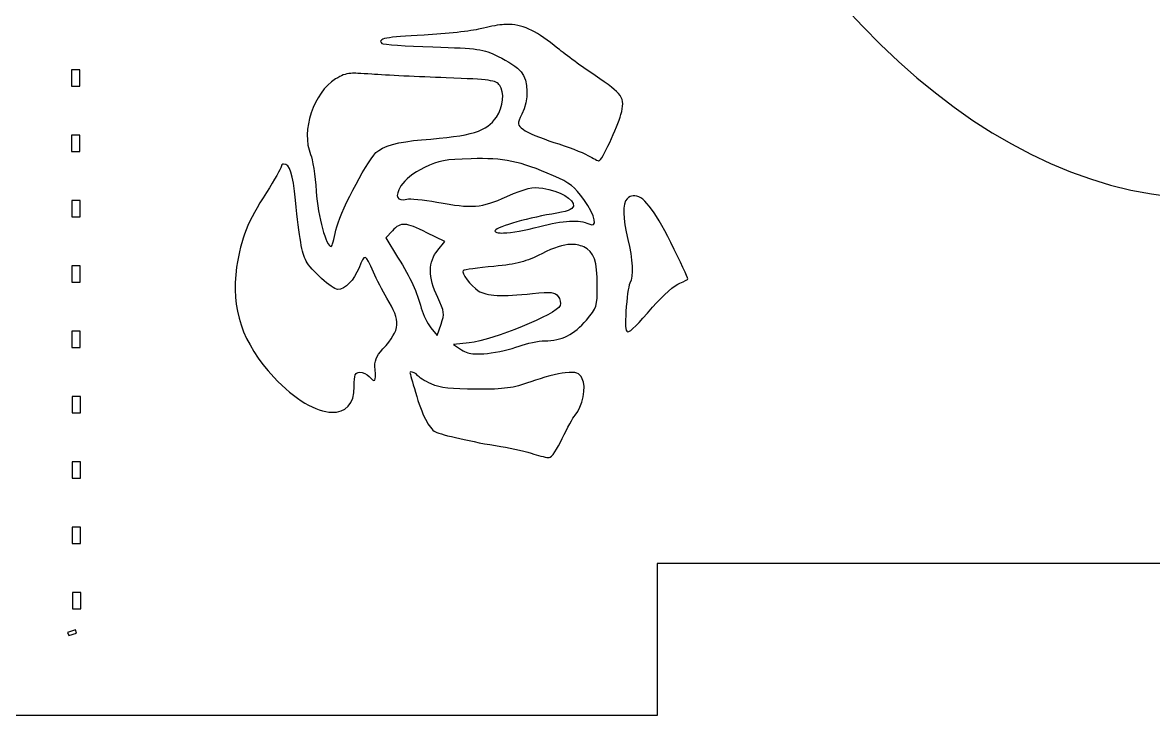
# Model space of a CAD drawing. Header units: centimetres. Extents: x -13.8 to 13.6, y -7 to 7.1.
# Drawn here: x -6.961 to -3.599, y -7.008 to -4.948 of the extents above; entities that cross this region are included whole.
import ezdxf

# ---------------------------------------------------------------- set-up
doc = ezdxf.new("R2010")
doc.units = ezdxf.units.CM
doc.header["$MEASUREMENT"] = 0
doc.layers.add('Layer 1', color=7, linetype='Continuous')

msp = doc.modelspace()

# ---------------------------------------------------------------- linework, layer by layer
at = {"layer": 'Layer 1', "lineweight": 25}
for points, knots in [([(-10.20109, 7.00752), (-10.57569, 7.00752), (-10.90926, 6.68442), (-11.123, 6.18318), (-11.123, 6.18318), (-11.36048, 5.99636), (-11.55765, 5.74036), (-11.69516, 5.43739), (-11.69516, 5.43739), (-11.89723, 5.72637), (-12.15137, 5.89958), (-12.42855, 5.89958), (-12.42855, 5.89958), (-12.96993, 5.89958), (-13.42716, 5.24048), (-13.56957, 4.34185), (-13.56957, 4.34185), (-13.56957, 4.34185), (-13.61587, 4.34185), (-13.61587, 4.34185), (-13.61587, 4.34185), (-13.61587, 4.34185), (-13.61587, 3.74819), (-13.61587, 3.74819), (-13.61587, 3.74819), (-13.61587, 3.74819), (-13.61587, -4.83589), (-13.61587, -4.83589), (-13.61587, -4.83589), (-13.61587, -4.83589), (-13.61587, -6.55651), (-13.61587, -6.55651), (-13.61587, -6.55651), (-13.61587, -6.55651), (-13.61587, -7.00796), (-13.61587, -7.00796), (-13.61587, -7.00796), (-13.61587, -7.00796), (-11.86714, -7.00796), (-11.86714, -7.00796), (-11.86714, -7.00796), (-11.86714, -7.00796), (-11.86714, -6.55651), (-11.86714, -6.55651), (-11.86714, -6.55651), (-11.86714, -6.55651), (-8.53504, -6.55651), (-8.53504, -6.55651), (-8.53504, -6.55651), (-8.53504, -6.55651), (-8.53504, -7.00796), (-8.53504, -7.00796), (-8.53504, -7.00796), (-8.53504, -7.00796), (-6.82352, -7.00796), (-6.82352, -7.00796), (-6.82352, -7.00796), (-6.82352, -7.00796), (-6.78631, -7.00796), (-6.78631, -7.00796), (-6.78631, -7.00796), (-6.78631, -7.00796), (-5.07479, -7.00796), (-5.07479, -7.00796), (-5.07479, -7.00796), (-5.07479, -7.00796), (-5.07479, -6.55651), (-5.07479, -6.55651), (-5.07479, -6.55651), (-5.07479, -6.55651), (-1.74269, -6.55651), (-1.74269, -6.55651), (-1.74269, -6.55651), (-1.74269, -6.55651), (-1.74269, -7.00796), (-1.74269, -7.00796), (-1.74269, -7.00796), (-1.74269, -7.00796), (0.00604, -7.00796), (0.00604, -7.00796), (0.00604, -7.00796), (0.00604, -7.00796), (1.70681, -7.00796), (1.70681, -7.00796), (1.70681, -7.00796), (1.70681, -7.00796), (1.70681, -6.55651), (1.70681, -6.55651), (1.70681, -6.55651), (1.70681, -6.55651), (5.03891, -6.55651), (5.03891, -6.55651), (5.03891, -6.55651), (5.03891, -6.55651), (5.03891, -7.00796), (5.03891, -7.00796), (5.03891, -7.00796), (5.03891, -7.00796), (6.78764, -7.00796), (6.78764, -7.00796), (6.78764, -7.00796), (6.78764, -7.00796), (8.49834, -7.00796), (8.49834, -7.00796), (8.49834, -7.00796), (8.49834, -7.00796), (8.49834, -6.55651), (8.49834, -6.55651), (8.49834, -6.55651), (8.49834, -6.55651), (11.83044, -6.55651), (11.83044, -6.55651), (11.83044, -6.55651), (11.83044, -6.55651), (11.83044, -7.00796), (11.83044, -7.00796), (11.83044, -7.00796), (11.83044, -7.00796), (13.57917, -7.00796), (13.57917, -7.00796), (13.57917, -7.00796), (13.57917, -7.00796), (13.57917, -6.55651), (13.57917, -6.55651), (13.57917, -6.55651), (13.57917, -6.55651), (13.57917, -4.83589), (13.57917, -4.83589), (13.57917, -4.83589), (13.57917, -4.83589), (13.57917, 3.21654), (13.57917, 3.21654), (13.57917, 3.21654), (13.60302, 3.38651), (13.61555, 3.56482), (13.61555, 3.74819), (13.61555, 3.74819), (13.61556, 3.93156), (13.60303, 4.10904), (13.57917, 4.27901), (13.57917, 4.27901), (13.57917, 4.27901), (13.57917, 4.34185), (13.57917, 4.34185), (13.57917, 4.34185), (13.57917, 4.34185), (13.56925, 4.34185), (13.56925, 4.34185), (13.56925, 4.34185), (13.42685, 5.24048), (12.97044, 5.89958), (12.42906, 5.89958), (12.42906, 5.89958), (12.14171, 5.89958), (11.87792, 5.71345), (11.67252, 5.40514), (11.67252, 5.40514), (11.53455, 5.72194), (11.33203, 5.98987), (11.0863, 6.18318), (11.0863, 6.18318), (10.87255, 6.68442), (10.53899, 7.00752), (10.16439, 7.00752), (10.16439, 7.00752), (9.7898, 7.00752), (9.45705, 6.68442), (9.24331, 6.18318), (9.24331, 6.18318), (9.00583, 5.99636), (8.80783, 5.74036), (8.67032, 5.43739), (8.67032, 5.43739), (8.46825, 5.72637), (8.21411, 5.89958), (7.93693, 5.89958), (7.93693, 5.89958), (7.39555, 5.89958), (6.93914, 5.24048), (6.79674, 4.34185), (6.79674, 4.34185), (6.79674, 4.34185), (6.77772, 4.34185), (6.77772, 4.34185), (6.77772, 4.34185), (6.63532, 5.24048), (6.17892, 5.89958), (5.63753, 5.89958), (5.63753, 5.89958), (5.35021, 5.89958), (5.08639, 5.71345), (4.88099, 5.40514), (4.88099, 5.40514), (4.74303, 5.72194), (4.54051, 5.98987), (4.29477, 6.18318), (4.29477, 6.18318), (4.08103, 6.68442), (3.74746, 7.00752), (3.37286, 7.00752), (3.37286, 7.00752), (2.99827, 7.00752), (2.66552, 6.68442), (2.45178, 6.18318), (2.45178, 6.18318), (2.2143, 5.99636), (2.0163, 5.74036), (1.87879, 5.43739), (1.87879, 5.43739), (1.67672, 5.72637), (1.42258, 5.89958), (1.1454, 5.89958), (1.1454, 5.89958), (0.60401, 5.89958), (0.14761, 5.24048), (0.00521, 4.34185), (0.00521, 4.34185), (0.00521, 4.34185), (-0.00471, 4.34185), (-0.00471, 4.34185), (-0.00471, 4.34185), (-0.14711, 5.24048), (-0.60268, 5.89958), (-1.14407, 5.89958), (-1.14407, 5.89958), (-1.43139, 5.89958), (-1.69604, 5.71345), (-1.90144, 5.40514), (-1.90144, 5.40514), (-2.0394, 5.72194), (-2.2411, 5.98987), (-2.48683, 6.18318), (-2.48683, 6.18318), (-2.70058, 6.68442), (-3.03414, 7.00752), (-3.40874, 7.00752), (-3.40874, 7.00752), (-3.78333, 7.00752), (-4.1169, 6.68442), (-4.33065, 6.18318), (-4.33065, 6.18318), (-4.56812, 5.99636), (-4.7653, 5.74036), (-4.90281, 5.43739), (-4.90281, 5.43739), (-5.10488, 5.72637), (-5.35902, 5.89958), (-5.6362, 5.89958), (-5.6362, 5.89958), (-6.17759, 5.89958), (-6.63481, 5.24048), (-6.77722, 4.34185), (-6.77722, 4.34185), (-6.77722, 4.34185), (-6.78632, 4.34185), (-6.78632, 4.34185), (-6.78632, 4.34185), (-6.78632, 4.34185), (-6.79624, 4.34185), (-6.79624, 4.34185), (-6.79624, 4.34185), (-6.93864, 5.24048), (-7.39505, 5.89958), (-7.93643, 5.89958), (-7.93643, 5.89958), (-8.22375, 5.89958), (-8.48757, 5.71345), (-8.69297, 5.40514), (-8.69297, 5.40514), (-8.83093, 5.72194), (-9.03346, 5.98987), (-9.27919, 6.18318), (-9.27919, 6.18318), (-9.49294, 6.68442), (-9.8265, 7.00752), (-10.2011, 7.00752), (-10.2011, 7.00752), (-10.2011, 7.00752), (-10.20109, 7.00752), (-10.20109, 7.00752)], [0, 0, 0, 0, 0.0140845, 0.0140845, 0.0140845, 0.0140845, 0.028169, 0.028169, 0.028169, 0.028169, 0.0422535, 0.0422535, 0.0422535, 0.0422535, 0.056338, 0.056338, 0.056338, 0.056338, 0.0704225, 0.0704225, 0.0704225, 0.0704225, 0.084507, 0.084507, 0.084507, 0.084507, 0.0985915, 0.0985915, 0.0985915, 0.0985915, 0.1126761, 0.1126761, 0.1126761, 0.1126761, 0.1267606, 0.1267606, 0.1267606, 0.1267606, 0.1408451, 0.1408451, 0.1408451, 0.1408451, 0.1549296, 0.1549296, 0.1549296, 0.1549296, 0.1690141, 0.1690141, 0.1690141, 0.1690141, 0.1830986, 0.1830986, 0.1830986, 0.1830986, 0.1971831, 0.1971831, 0.1971831, 0.1971831, 0.2112676, 0.2112676, 0.2112676, 0.2112676, 0.2253521, 0.2253521, 0.2253521, 0.2253521, 0.2394366, 0.2394366, 0.2394366, 0.2394366, 0.2535211, 0.2535211, 0.2535211, 0.2535211, 0.2676056, 0.2676056, 0.2676056, 0.2676056, 0.2816901, 0.2816901, 0.2816901, 0.2816901, 0.2957746, 0.2957746, 0.2957746, 0.2957746, 0.3098592, 0.3098592, 0.3098592, 0.3098592, 0.3239437, 0.3239437, 0.3239437, 0.3239437, 0.3380282, 0.3380282, 0.3380282, 0.3380282, 0.3521127, 0.3521127, 0.3521127, 0.3521127, 0.3661972, 0.3661972, 0.3661972, 0.3661972, 0.3802817, 0.3802817, 0.3802817, 0.3802817, 0.3943662, 0.3943662, 0.3943662, 0.3943662, 0.4084507, 0.4084507, 0.4084507, 0.4084507, 0.4225352, 0.4225352, 0.4225352, 0.4225352, 0.4366197, 0.4366197, 0.4366197, 0.4366197, 0.4507042, 0.4507042, 0.4507042, 0.4507042, 0.4647887, 0.4647887, 0.4647887, 0.4647887, 0.4788732, 0.4788732, 0.4788732, 0.4788732, 0.4929577, 0.4929577, 0.4929577, 0.4929577, 0.5070423, 0.5070423, 0.5070423, 0.5070423, 0.5211268, 0.5211268, 0.5211268, 0.5211268, 0.5352113, 0.5352113, 0.5352113, 0.5352113, 0.5492958, 0.5492958, 0.5492958, 0.5492958, 0.5633803, 0.5633803, 0.5633803, 0.5633803, 0.5774648, 0.5774648, 0.5774648, 0.5774648, 0.5915493, 0.5915493, 0.5915493, 0.5915493, 0.6056338, 0.6056338, 0.6056338, 0.6056338, 0.6197183, 0.6197183, 0.6197183, 0.6197183, 0.6338028, 0.6338028, 0.6338028, 0.6338028, 0.6478873, 0.6478873, 0.6478873, 0.6478873, 0.6619718, 0.6619718, 0.6619718, 0.6619718, 0.6760563, 0.6760563, 0.6760563, 0.6760563, 0.6901408, 0.6901408, 0.6901408, 0.6901408, 0.7042254, 0.7042254, 0.7042254, 0.7042254, 0.7183099, 0.7183099, 0.7183099, 0.7183099, 0.7323944, 0.7323944, 0.7323944, 0.7323944, 0.7464789, 0.7464789, 0.7464789, 0.7464789, 0.7605634, 0.7605634, 0.7605634, 0.7605634, 0.7746479, 0.7746479, 0.7746479, 0.7746479, 0.7887324, 0.7887324, 0.7887324, 0.7887324, 0.8028169, 0.8028169, 0.8028169, 0.8028169, 0.8169014, 0.8169014, 0.8169014, 0.8169014, 0.8309859, 0.8309859, 0.8309859, 0.8309859, 0.8450704, 0.8450704, 0.8450704, 0.8450704, 0.8591549, 0.8591549, 0.8591549, 0.8591549, 0.8732394, 0.8732394, 0.8732394, 0.8732394, 0.8873239, 0.8873239, 0.8873239, 0.8873239, 0.9014085, 0.9014085, 0.9014085, 0.9014085, 0.915493, 0.915493, 0.915493, 0.915493, 0.9295775, 0.9295775, 0.9295775, 0.9295775, 0.943662, 0.943662, 0.943662, 0.943662, 0.9577465, 0.9577465, 0.9577465, 0.9577465, 0.971831, 0.971831, 0.971831, 0.971831, 1, 1, 1, 1]), ([(-10.20109, 7.00752), (-10.57569, 7.00752), (-10.90926, 6.68442), (-11.123, 6.18318), (-11.123, 6.18318), (-11.36048, 5.99636), (-11.55765, 5.74036), (-11.69516, 5.43739), (-11.69516, 5.43739), (-11.89723, 5.72637), (-12.15137, 5.89958), (-12.42855, 5.89958), (-12.42855, 5.89958), (-12.96993, 5.89958), (-13.42716, 5.24048), (-13.56957, 4.34185), (-13.56957, 4.34185), (-13.56957, 4.34185), (-13.61587, 4.34185), (-13.61587, 4.34185), (-13.61587, 4.34185), (-13.61587, 4.34185), (-13.61587, 3.74819), (-13.61587, 3.74819), (-13.61587, 3.74819), (-13.61587, 3.74819), (-13.61587, -4.83589), (-13.61587, -4.83589), (-13.61587, -4.83589), (-13.61587, -4.83589), (-13.61587, -6.55651), (-13.61587, -6.55651), (-13.61587, -6.55651), (-13.61587, -6.55651), (-13.61587, -7.00796), (-13.61587, -7.00796), (-13.61587, -7.00796), (-13.61587, -7.00796), (-11.86714, -7.00796), (-11.86714, -7.00796), (-11.86714, -7.00796), (-11.86714, -7.00796), (-11.86714, -6.55651), (-11.86714, -6.55651), (-11.86714, -6.55651), (-11.86714, -6.55651), (-8.53504, -6.55651), (-8.53504, -6.55651), (-8.53504, -6.55651), (-8.53504, -6.55651), (-8.53504, -7.00796), (-8.53504, -7.00796), (-8.53504, -7.00796), (-8.53504, -7.00796), (-6.82352, -7.00796), (-6.82352, -7.00796), (-6.82352, -7.00796), (-6.82352, -7.00796), (-6.78631, -7.00796), (-6.78631, -7.00796), (-6.78631, -7.00796), (-6.78631, -7.00796), (-5.07479, -7.00796), (-5.07479, -7.00796), (-5.07479, -7.00796), (-5.07479, -7.00796), (-5.07479, -6.55651), (-5.07479, -6.55651), (-5.07479, -6.55651), (-5.07479, -6.55651), (-1.74269, -6.55651), (-1.74269, -6.55651), (-1.74269, -6.55651), (-1.74269, -6.55651), (-1.74269, -7.00796), (-1.74269, -7.00796), (-1.74269, -7.00796), (-1.74269, -7.00796), (0.00604, -7.00796), (0.00604, -7.00796), (0.00604, -7.00796), (0.00604, -7.00796), (1.70681, -7.00796), (1.70681, -7.00796), (1.70681, -7.00796), (1.70681, -7.00796), (1.70681, -6.55651), (1.70681, -6.55651), (1.70681, -6.55651), (1.70681, -6.55651), (5.03891, -6.55651), (5.03891, -6.55651), (5.03891, -6.55651), (5.03891, -6.55651), (5.03891, -7.00796), (5.03891, -7.00796), (5.03891, -7.00796), (5.03891, -7.00796), (6.78764, -7.00796), (6.78764, -7.00796), (6.78764, -7.00796), (6.78764, -7.00796), (8.49834, -7.00796), (8.49834, -7.00796), (8.49834, -7.00796), (8.49834, -7.00796), (8.49834, -6.55651), (8.49834, -6.55651), (8.49834, -6.55651), (8.49834, -6.55651), (11.83044, -6.55651), (11.83044, -6.55651), (11.83044, -6.55651), (11.83044, -6.55651), (11.83044, -7.00796), (11.83044, -7.00796), (11.83044, -7.00796), (11.83044, -7.00796), (13.57917, -7.00796), (13.57917, -7.00796), (13.57917, -7.00796), (13.57917, -7.00796), (13.57917, -6.55651), (13.57917, -6.55651), (13.57917, -6.55651), (13.57917, -6.55651), (13.57917, -4.83589), (13.57917, -4.83589), (13.57917, -4.83589), (13.57917, -4.83589), (13.57917, 3.21654), (13.57917, 3.21654), (13.57917, 3.21654), (13.60302, 3.38651), (13.61555, 3.56482), (13.61555, 3.74819), (13.61555, 3.74819), (13.61556, 3.93156), (13.60303, 4.10904), (13.57917, 4.27901), (13.57917, 4.27901), (13.57917, 4.27901), (13.57917, 4.34185), (13.57917, 4.34185), (13.57917, 4.34185), (13.57917, 4.34185), (13.56925, 4.34185), (13.56925, 4.34185), (13.56925, 4.34185), (13.42685, 5.24048), (12.97044, 5.89958), (12.42906, 5.89958), (12.42906, 5.89958), (12.14171, 5.89958), (11.87791, 5.71345), (11.67251, 5.40514), (11.67251, 5.40514), (11.53454, 5.72194), (11.33202, 5.98987), (11.08629, 6.18318), (11.08629, 6.18318), (10.87254, 6.68442), (10.53898, 7.00752), (10.16438, 7.00752), (10.16438, 7.00752), (9.78979, 7.00752), (9.45704, 6.68442), (9.2433, 6.18318), (9.2433, 6.18318), (9.00582, 5.99636), (8.80782, 5.74036), (8.67031, 5.43739), (8.67031, 5.43739), (8.46824, 5.72637), (8.2141, 5.89958), (7.93692, 5.89958), (7.93692, 5.89958), (7.39554, 5.89958), (6.93913, 5.24048), (6.79673, 4.34185), (6.79673, 4.34185), (6.79673, 4.34185), (6.77771, 4.34185), (6.77771, 4.34185), (6.77771, 4.34185), (6.63531, 5.24048), (6.17891, 5.89958), (5.63752, 5.89958), (5.63752, 5.89958), (5.3502, 5.89958), (5.08638, 5.71345), (4.88098, 5.40514), (4.88098, 5.40514), (4.74302, 5.72194), (4.5405, 5.98987), (4.29476, 6.18318), (4.29476, 6.18318), (4.08102, 6.68442), (3.74745, 7.00752), (3.37285, 7.00752), (3.37285, 7.00752), (2.99826, 7.00752), (2.66551, 6.68442), (2.45177, 6.18318), (2.45177, 6.18318), (2.21429, 5.99636), (2.01629, 5.74036), (1.87878, 5.43739), (1.87878, 5.43739), (1.67671, 5.72637), (1.42257, 5.89958), (1.14539, 5.89958), (1.14539, 5.89958), (0.604, 5.89958), (0.1476, 5.24048), (0.0052, 4.34185), (0.0052, 4.34185), (0.0052, 4.34185), (-0.00472, 4.34185), (-0.00472, 4.34185), (-0.00472, 4.34185), (-0.14712, 5.24048), (-0.60269, 5.89958), (-1.14408, 5.89958), (-1.14408, 5.89958), (-1.4314, 5.89958), (-1.69605, 5.71345), (-1.90145, 5.40514), (-1.90145, 5.40514), (-2.03941, 5.72194), (-2.24111, 5.98987), (-2.48684, 6.18318), (-2.48684, 6.18318), (-2.70059, 6.68442), (-3.03415, 7.00752), (-3.40875, 7.00752), (-3.40875, 7.00752), (-3.78334, 7.00752), (-4.11691, 6.68442), (-4.33066, 6.18318), (-4.33066, 6.18318), (-4.56813, 5.99636), (-4.76531, 5.74036), (-4.90282, 5.43739), (-4.90282, 5.43739), (-5.10489, 5.72637), (-5.35903, 5.89958), (-5.63621, 5.89958), (-5.63621, 5.89958), (-6.1776, 5.89958), (-6.63482, 5.24048), (-6.77723, 4.34185), (-6.77723, 4.34185), (-6.77723, 4.34185), (-6.78633, 4.34185), (-6.78633, 4.34185), (-6.78633, 4.34185), (-6.78633, 4.34185), (-6.79625, 4.34185), (-6.79625, 4.34185), (-6.79625, 4.34185), (-6.93865, 5.24048), (-7.39506, 5.89958), (-7.93644, 5.89958), (-7.93644, 5.89958), (-8.22376, 5.89958), (-8.48759, 5.71345), (-8.69298, 5.40514), (-8.69298, 5.40514), (-8.83094, 5.72194), (-9.03346, 5.98987), (-9.2792, 6.18318), (-9.2792, 6.18318), (-9.49295, 6.68442), (-9.82651, 7.00752), (-10.20111, 7.00752), (-10.20111, 7.00752), (-10.20111, 7.00752), (-10.20109, 7.00752), (-10.20109, 7.00752)], [0, 0, 0, 0, 0.0140845, 0.0140845, 0.0140845, 0.0140845, 0.028169, 0.028169, 0.028169, 0.028169, 0.0422535, 0.0422535, 0.0422535, 0.0422535, 0.056338, 0.056338, 0.056338, 0.056338, 0.0704225, 0.0704225, 0.0704225, 0.0704225, 0.084507, 0.084507, 0.084507, 0.084507, 0.0985915, 0.0985915, 0.0985915, 0.0985915, 0.1126761, 0.1126761, 0.1126761, 0.1126761, 0.1267606, 0.1267606, 0.1267606, 0.1267606, 0.1408451, 0.1408451, 0.1408451, 0.1408451, 0.1549296, 0.1549296, 0.1549296, 0.1549296, 0.1690141, 0.1690141, 0.1690141, 0.1690141, 0.1830986, 0.1830986, 0.1830986, 0.1830986, 0.1971831, 0.1971831, 0.1971831, 0.1971831, 0.2112676, 0.2112676, 0.2112676, 0.2112676, 0.2253521, 0.2253521, 0.2253521, 0.2253521, 0.2394366, 0.2394366, 0.2394366, 0.2394366, 0.2535211, 0.2535211, 0.2535211, 0.2535211, 0.2676056, 0.2676056, 0.2676056, 0.2676056, 0.2816901, 0.2816901, 0.2816901, 0.2816901, 0.2957746, 0.2957746, 0.2957746, 0.2957746, 0.3098592, 0.3098592, 0.3098592, 0.3098592, 0.3239437, 0.3239437, 0.3239437, 0.3239437, 0.3380282, 0.3380282, 0.3380282, 0.3380282, 0.3521127, 0.3521127, 0.3521127, 0.3521127, 0.3661972, 0.3661972, 0.3661972, 0.3661972, 0.3802817, 0.3802817, 0.3802817, 0.3802817, 0.3943662, 0.3943662, 0.3943662, 0.3943662, 0.4084507, 0.4084507, 0.4084507, 0.4084507, 0.4225352, 0.4225352, 0.4225352, 0.4225352, 0.4366197, 0.4366197, 0.4366197, 0.4366197, 0.4507042, 0.4507042, 0.4507042, 0.4507042, 0.4647887, 0.4647887, 0.4647887, 0.4647887, 0.4788732, 0.4788732, 0.4788732, 0.4788732, 0.4929577, 0.4929577, 0.4929577, 0.4929577, 0.5070423, 0.5070423, 0.5070423, 0.5070423, 0.5211268, 0.5211268, 0.5211268, 0.5211268, 0.5352113, 0.5352113, 0.5352113, 0.5352113, 0.5492958, 0.5492958, 0.5492958, 0.5492958, 0.5633803, 0.5633803, 0.5633803, 0.5633803, 0.5774648, 0.5774648, 0.5774648, 0.5774648, 0.5915493, 0.5915493, 0.5915493, 0.5915493, 0.6056338, 0.6056338, 0.6056338, 0.6056338, 0.6197183, 0.6197183, 0.6197183, 0.6197183, 0.6338028, 0.6338028, 0.6338028, 0.6338028, 0.6478873, 0.6478873, 0.6478873, 0.6478873, 0.6619718, 0.6619718, 0.6619718, 0.6619718, 0.6760563, 0.6760563, 0.6760563, 0.6760563, 0.6901408, 0.6901408, 0.6901408, 0.6901408, 0.7042254, 0.7042254, 0.7042254, 0.7042254, 0.7183099, 0.7183099, 0.7183099, 0.7183099, 0.7323944, 0.7323944, 0.7323944, 0.7323944, 0.7464789, 0.7464789, 0.7464789, 0.7464789, 0.7605634, 0.7605634, 0.7605634, 0.7605634, 0.7746479, 0.7746479, 0.7746479, 0.7746479, 0.7887324, 0.7887324, 0.7887324, 0.7887324, 0.8028169, 0.8028169, 0.8028169, 0.8028169, 0.8169014, 0.8169014, 0.8169014, 0.8169014, 0.8309859, 0.8309859, 0.8309859, 0.8309859, 0.8450704, 0.8450704, 0.8450704, 0.8450704, 0.8591549, 0.8591549, 0.8591549, 0.8591549, 0.8732394, 0.8732394, 0.8732394, 0.8732394, 0.8873239, 0.8873239, 0.8873239, 0.8873239, 0.9014085, 0.9014085, 0.9014085, 0.9014085, 0.915493, 0.915493, 0.915493, 0.915493, 0.9295775, 0.9295775, 0.9295775, 0.9295775, 0.943662, 0.943662, 0.943662, 0.943662, 0.9577465, 0.9577465, 0.9577465, 0.9577465, 0.971831, 0.971831, 0.971831, 0.971831, 1, 1, 1, 1]), ([(-3.41949, 4.92476), (-2.08992, 4.92476), (-1.01013, 2.59534), (-1.01013, -0.2743), (-1.01013, -0.2743), (-1.01013, -3.14394), (-2.08993, -5.47254), (-3.41949, -5.47254), (-3.41949, -5.47254), (-4.74906, -5.47254), (-5.82802, -3.14394), (-5.82802, -0.2743), (-5.82802, -0.2743), (-5.82802, 2.59534), (-4.74905, 4.92476), (-3.41949, 4.92476)], [0, 0, 0, 0, 0.2, 0.2, 0.2, 0.2, 0.4, 0.4, 0.4, 0.4, 0.6, 0.6, 0.6, 0.6, 1, 1, 1, 1]), ([(-5.51466, -4.95329), (-5.46795, -4.95444), (-5.43087, -4.97533), (-5.36996, -5.0244), (-5.36996, -5.0244), (-5.34602, -5.04369), (-5.29652, -5.08057), (-5.25917, -5.10543), (-5.25917, -5.10543), (-5.17681, -5.16024), (-5.1691, -5.17021), (-5.18228, -5.22119), (-5.18228, -5.22119), (-5.19171, -5.25768), (-5.23976, -5.35927), (-5.2476, -5.35927), (-5.2476, -5.35927), (-5.24965, -5.35927), (-5.26484, -5.35181), (-5.28067, -5.34273), (-5.28067, -5.34273), (-5.29651, -5.33366), (-5.34193, -5.31629), (-5.38154, -5.30387), (-5.38154, -5.30387), (-5.42115, -5.29145), (-5.4619, -5.27419), (-5.47249, -5.26584), (-5.47249, -5.26584), (-5.49137, -5.25095), (-5.49142, -5.25059), (-5.47663, -5.22036), (-5.47663, -5.22036), (-5.45589, -5.17799), (-5.45697, -5.12128), (-5.47911, -5.09386), (-5.47911, -5.09386), (-5.4888, -5.08185), (-5.51949, -5.06146), (-5.54691, -5.04838), (-5.54691, -5.04838), (-5.59383, -5.026), (-5.60535, -5.02445), (-5.74204, -5.02027), (-5.74204, -5.02027), (-5.82192, -5.01783), (-5.88983, -5.01295), (-5.89335, -5.00952), (-5.89335, -5.00952), (-5.90755, -4.99568), (-5.88151, -4.99044), (-5.76767, -4.98472), (-5.76767, -4.98472), (-5.70214, -4.98142), (-5.62699, -4.9733), (-5.60065, -4.96653), (-5.60065, -4.96653), (-5.57544, -4.96005), (-5.55443, -4.95576), (-5.53533, -4.95413), (-5.53533, -4.95413), (-5.52817, -4.95352), (-5.52133, -4.95314), (-5.51466, -4.9533), (-5.51466, -4.9533), (-5.51466, -4.9533), (-5.51466, -4.95329), (-5.51466, -4.95329)], [0, 0, 0, 0, 0.0555556, 0.0555556, 0.0555556, 0.0555556, 0.1111111, 0.1111111, 0.1111111, 0.1111111, 0.1666667, 0.1666667, 0.1666667, 0.1666667, 0.2222222, 0.2222222, 0.2222222, 0.2222222, 0.2777778, 0.2777778, 0.2777778, 0.2777778, 0.3333333, 0.3333333, 0.3333333, 0.3333333, 0.3888889, 0.3888889, 0.3888889, 0.3888889, 0.4444444, 0.4444444, 0.4444444, 0.4444444, 0.5, 0.5, 0.5, 0.5, 0.5555556, 0.5555556, 0.5555556, 0.5555556, 0.6111111, 0.6111111, 0.6111111, 0.6111111, 0.6666667, 0.6666667, 0.6666667, 0.6666667, 0.7222222, 0.7222222, 0.7222222, 0.7222222, 0.7777778, 0.7777778, 0.7777778, 0.7777778, 0.8333333, 0.8333333, 0.8333333, 0.8333333, 0.8888889, 0.8888889, 0.8888889, 0.8888889, 1, 1, 1, 1]), ([(-6.81608, -5.08807), (-6.81608, -5.08807), (-6.79128, -5.08807), (-6.79128, -5.08807), (-6.79128, -5.08807), (-6.79128, -5.08807), (-6.79128, -5.13685), (-6.79128, -5.13685), (-6.79128, -5.13685), (-6.79128, -5.13685), (-6.81608, -5.13685), (-6.81608, -5.13685), (-6.81608, -5.13685), (-6.81608, -5.13685), (-6.81608, -5.08807), (-6.81608, -5.08807)], [0, 0, 0, 0, 0.2, 0.2, 0.2, 0.2, 0.4, 0.4, 0.4, 0.4, 0.6, 0.6, 0.6, 0.6, 1, 1, 1, 1]), ([(-6.81607, -5.08807), (-6.81607, -5.08807), (-6.79127, -5.08807), (-6.79127, -5.08807), (-6.79127, -5.08807), (-6.79127, -5.08807), (-6.79127, -5.13685), (-6.79127, -5.13685), (-6.79127, -5.13685), (-6.79127, -5.13685), (-6.81607, -5.13685), (-6.81607, -5.13685), (-6.81607, -5.13685), (-6.81607, -5.13685), (-6.81607, -5.08807), (-6.81607, -5.08807)], [0, 0, 0, 0, 0.2, 0.2, 0.2, 0.2, 0.4, 0.4, 0.4, 0.4, 0.6, 0.6, 0.6, 0.6, 1, 1, 1, 1]), ([(-5.98512, -5.09881), (-5.9792, -5.09842), (-5.9726, -5.09851), (-5.96445, -5.09881), (-5.96445, -5.09881), (-5.95358, -5.09921), (-5.94022, -5.09997), (-5.92311, -5.10129), (-5.92311, -5.10129), (-5.88241, -5.10443), (-5.78295, -5.10902), (-5.70235, -5.11204), (-5.70235, -5.11204), (-5.5696, -5.11702), (-5.55451, -5.119), (-5.54277, -5.13436), (-5.54277, -5.13436), (-5.52759, -5.15423), (-5.5323, -5.1983), (-5.55269, -5.22862), (-5.55269, -5.22862), (-5.58182, -5.27194), (-5.62205, -5.28455), (-5.7751, -5.29642), (-5.7751, -5.29642), (-5.8411, -5.30154), (-5.8935, -5.31593), (-5.9107, -5.33445), (-5.9107, -5.33445), (-5.94425, -5.37057), (-6.02057, -5.51853), (-6.02976, -5.56513), (-6.02976, -5.56513), (-6.03505, -5.59196), (-6.04107, -5.61393), (-6.04382, -5.61391), (-6.04382, -5.61391), (-6.05904, -5.6138), (-6.08294, -5.52631), (-6.08847, -5.44937), (-6.08847, -5.44937), (-6.09186, -5.40213), (-6.09954, -5.35336), (-6.10501, -5.34023), (-6.10501, -5.34023), (-6.13414, -5.27019), (-6.09611, -5.15523), (-6.0306, -5.11533), (-6.0306, -5.11533), (-6.01321, -5.10474), (-6.00288, -5.09997), (-5.98512, -5.09879), (-5.98512, -5.09879), (-5.98512, -5.09879), (-5.98512, -5.09881), (-5.98512, -5.09881)], [0, 0, 0, 0, 0.0666667, 0.0666667, 0.0666667, 0.0666667, 0.1333333, 0.1333333, 0.1333333, 0.1333333, 0.2, 0.2, 0.2, 0.2, 0.2666667, 0.2666667, 0.2666667, 0.2666667, 0.3333333, 0.3333333, 0.3333333, 0.3333333, 0.4, 0.4, 0.4, 0.4, 0.4666667, 0.4666667, 0.4666667, 0.4666667, 0.5333333, 0.5333333, 0.5333333, 0.5333333, 0.6, 0.6, 0.6, 0.6, 0.6666667, 0.6666667, 0.6666667, 0.6666667, 0.7333333, 0.7333333, 0.7333333, 0.7333333, 0.8, 0.8, 0.8, 0.8, 0.8666667, 0.8666667, 0.8666667, 0.8666667, 1, 1, 1, 1]), ([(-6.81608, -5.28237), (-6.81608, -5.28237), (-6.79128, -5.28237), (-6.79128, -5.28237), (-6.79128, -5.28237), (-6.79128, -5.28237), (-6.79128, -5.33115), (-6.79128, -5.33115), (-6.79128, -5.33115), (-6.79128, -5.33115), (-6.81608, -5.33115), (-6.81608, -5.33115), (-6.81608, -5.33115), (-6.81608, -5.33115), (-6.81608, -5.28237), (-6.81608, -5.28237)], [0, 0, 0, 0, 0.2, 0.2, 0.2, 0.2, 0.4, 0.4, 0.4, 0.4, 0.6, 0.6, 0.6, 0.6, 1, 1, 1, 1]), ([(-6.81607, -5.28237), (-6.81607, -5.28237), (-6.79127, -5.28237), (-6.79127, -5.28237), (-6.79127, -5.28237), (-6.79127, -5.28237), (-6.79127, -5.33115), (-6.79127, -5.33115), (-6.79127, -5.33115), (-6.79127, -5.33115), (-6.81607, -5.33115), (-6.81607, -5.33115), (-6.81607, -5.33115), (-6.81607, -5.33115), (-6.81607, -5.28237), (-6.81607, -5.28237)], [0, 0, 0, 0, 0.2, 0.2, 0.2, 0.2, 0.4, 0.4, 0.4, 0.4, 0.6, 0.6, 0.6, 0.6, 1, 1, 1, 1]), ([(-6.18521, -5.36836), (-6.1668, -5.36836), (-6.15737, -5.39697), (-6.14966, -5.47585), (-6.14966, -5.47585), (-6.13828, -5.59226), (-6.13139, -5.63147), (-6.11824, -5.65692), (-6.11824, -5.65692), (-6.10465, -5.68323), (-6.04035, -5.74126), (-6.02481, -5.74126), (-6.02481, -5.74126), (-6.0023, -5.74126), (-5.97586, -5.71431), (-5.96115, -5.67677), (-5.96115, -5.67677), (-5.94442, -5.63407), (-5.94201, -5.63499), (-5.91816, -5.69), (-5.91816, -5.69), (-5.90906, -5.711), (-5.89119, -5.7459), (-5.87847, -5.76689), (-5.87847, -5.76689), (-5.83584, -5.83726), (-5.83756, -5.85934), (-5.89005, -5.9182), (-5.89005, -5.9182), (-5.91093, -5.94161), (-5.91581, -5.95355), (-5.9132, -5.98021), (-5.9132, -5.98021), (-5.90977, -6.01524), (-5.91404, -6.02042), (-5.93139, -6.00005), (-5.93139, -6.00005), (-5.93735, -5.99305), (-5.94968, -5.98765), (-5.95867, -5.98765), (-5.95867, -5.98765), (-5.97248, -5.98765), (-5.97521, -5.99398), (-5.97521, -6.02982), (-5.97521, -6.02982), (-5.97521, -6.08286), (-6.00178, -6.10794), (-6.04218, -6.10671), (-6.04218, -6.10671), (-6.08797, -6.10532), (-6.15181, -6.06966), (-6.21416, -6.00253), (-6.21416, -6.00253), (-6.30826, -5.90121), (-6.34317, -5.79788), (-6.32495, -5.67511), (-6.32495, -5.67511), (-6.31195, -5.58752), (-6.29279, -5.54024), (-6.23648, -5.45269), (-6.23648, -5.45269), (-6.21241, -5.41526), (-6.19266, -5.38134), (-6.19266, -5.37662), (-6.19266, -5.37662), (-6.19266, -5.3719), (-6.18942, -5.36835), (-6.18522, -5.36835), (-6.18522, -5.36835), (-6.18522, -5.36835), (-6.18521, -5.36836), (-6.18521, -5.36836)], [0, 0, 0, 0, 0.0526316, 0.0526316, 0.0526316, 0.0526316, 0.1052632, 0.1052632, 0.1052632, 0.1052632, 0.1578947, 0.1578947, 0.1578947, 0.1578947, 0.2105263, 0.2105263, 0.2105263, 0.2105263, 0.2631579, 0.2631579, 0.2631579, 0.2631579, 0.3157895, 0.3157895, 0.3157895, 0.3157895, 0.3684211, 0.3684211, 0.3684211, 0.3684211, 0.4210526, 0.4210526, 0.4210526, 0.4210526, 0.4736842, 0.4736842, 0.4736842, 0.4736842, 0.5263158, 0.5263158, 0.5263158, 0.5263158, 0.5789474, 0.5789474, 0.5789474, 0.5789474, 0.6315789, 0.6315789, 0.6315789, 0.6315789, 0.6842105, 0.6842105, 0.6842105, 0.6842105, 0.7368421, 0.7368421, 0.7368421, 0.7368421, 0.7894737, 0.7894737, 0.7894737, 0.7894737, 0.8421053, 0.8421053, 0.8421053, 0.8421053, 0.8947368, 0.8947368, 0.8947368, 0.8947368, 1, 1, 1, 1]), ([(-5.62793, -5.35265), (-5.53072, -5.35), (-5.48351, -5.35938), (-5.38319, -5.40309), (-5.38319, -5.40309), (-5.33474, -5.4242), (-5.319, -5.43668), (-5.29307, -5.47337), (-5.29307, -5.47337), (-5.25762, -5.52353), (-5.24977, -5.56095), (-5.27819, -5.54613), (-5.27819, -5.54613), (-5.30381, -5.53277), (-5.3553, -5.53593), (-5.42371, -5.5544), (-5.42371, -5.5544), (-5.46757, -5.56624), (-5.50672, -5.57263), (-5.5312, -5.57342), (-5.5312, -5.57342), (-5.53487, -5.57353), (-5.53815, -5.57358), (-5.54112, -5.57342), (-5.54112, -5.57342), (-5.55004, -5.57295), (-5.55502, -5.57151), (-5.55683, -5.56846), (-5.55683, -5.56846), (-5.56236, -5.55911), (-5.46795, -5.53022), (-5.38816, -5.5172), (-5.38816, -5.5172), (-5.34281, -5.5098), (-5.32577, -5.50388), (-5.32367, -5.49322), (-5.32367, -5.49322), (-5.3199, -5.47415), (-5.36578, -5.44744), (-5.41462, -5.4403), (-5.41462, -5.4403), (-5.44699, -5.43557), (-5.46313, -5.43952), (-5.52128, -5.4651), (-5.52128, -5.4651), (-5.59884, -5.49922), (-5.62364, -5.50099), (-5.72964, -5.48164), (-5.72964, -5.48164), (-5.77012, -5.47425), (-5.81049, -5.47039), (-5.81894, -5.47254), (-5.81894, -5.47254), (-5.8492, -5.48025), (-5.8555, -5.46538), (-5.8363, -5.43368), (-5.8363, -5.43368), (-5.82404, -5.41343), (-5.80155, -5.39587), (-5.76685, -5.37911), (-5.76685, -5.37911), (-5.72214, -5.35752), (-5.70504, -5.35475), (-5.62794, -5.35265), (-5.62794, -5.35265), (-5.62794, -5.35265), (-5.62793, -5.35265), (-5.62793, -5.35265)], [0, 0, 0, 0, 0.0555556, 0.0555556, 0.0555556, 0.0555556, 0.1111111, 0.1111111, 0.1111111, 0.1111111, 0.1666667, 0.1666667, 0.1666667, 0.1666667, 0.2222222, 0.2222222, 0.2222222, 0.2222222, 0.2777778, 0.2777778, 0.2777778, 0.2777778, 0.3333333, 0.3333333, 0.3333333, 0.3333333, 0.3888889, 0.3888889, 0.3888889, 0.3888889, 0.4444444, 0.4444444, 0.4444444, 0.4444444, 0.5, 0.5, 0.5, 0.5, 0.5555556, 0.5555556, 0.5555556, 0.5555556, 0.6111111, 0.6111111, 0.6111111, 0.6111111, 0.6666667, 0.6666667, 0.6666667, 0.6666667, 0.7222222, 0.7222222, 0.7222222, 0.7222222, 0.7777778, 0.7777778, 0.7777778, 0.7777778, 0.8333333, 0.8333333, 0.8333333, 0.8333333, 0.8888889, 0.8888889, 0.8888889, 0.8888889, 1, 1, 1, 1]), ([(-6.81525, -5.47667), (-6.81525, -5.47667), (-6.79045, -5.47667), (-6.79045, -5.47667), (-6.79045, -5.47667), (-6.79045, -5.47667), (-6.79045, -5.52545), (-6.79045, -5.52545), (-6.79045, -5.52545), (-6.79045, -5.52545), (-6.81525, -5.52545), (-6.81525, -5.52545), (-6.81525, -5.52545), (-6.81525, -5.52545), (-6.81525, -5.47667), (-6.81525, -5.47667)], [0, 0, 0, 0, 0.2, 0.2, 0.2, 0.2, 0.4, 0.4, 0.4, 0.4, 0.6, 0.6, 0.6, 0.6, 1, 1, 1, 1]), ([(-6.81525, -5.47668), (-6.81525, -5.47668), (-6.79045, -5.47668), (-6.79045, -5.47668), (-6.79045, -5.47668), (-6.79045, -5.47668), (-6.79045, -5.52546), (-6.79045, -5.52546), (-6.79045, -5.52546), (-6.79045, -5.52546), (-6.81525, -5.52546), (-6.81525, -5.52546), (-6.81525, -5.52546), (-6.81525, -5.52546), (-6.81525, -5.47668), (-6.81525, -5.47668)], [0, 0, 0, 0, 0.2, 0.2, 0.2, 0.2, 0.4, 0.4, 0.4, 0.4, 0.6, 0.6, 0.6, 0.6, 1, 1, 1, 1]), ([(-5.14589, -5.46262), (-5.11807, -5.45928), (-5.08344, -5.50224), (-5.03427, -5.60153), (-5.03427, -5.60153), (-5.00584, -5.65894), (-4.98301, -5.70762), (-4.98301, -5.70984), (-4.98301, -5.70984), (-4.98301, -5.71206), (-4.99339, -5.71763), (-5.00699, -5.72224), (-5.00699, -5.72224), (-5.02058, -5.72686), (-5.05732, -5.75936), (-5.08802, -5.79417), (-5.08802, -5.79417), (-5.13228, -5.84436), (-5.15321, -5.86827), (-5.16243, -5.86693), (-5.16243, -5.86693), (-5.17057, -5.86575), (-5.1696, -5.84532), (-5.16739, -5.80657), (-5.16739, -5.80657), (-5.16522, -5.76854), (-5.16001, -5.73092), (-5.15581, -5.72306), (-5.15581, -5.72306), (-5.14476, -5.70236), (-5.14713, -5.65078), (-5.1616, -5.59242), (-5.1616, -5.59242), (-5.17703, -5.53016), (-5.17799, -5.48525), (-5.16408, -5.4717), (-5.16408, -5.4717), (-5.15828, -5.46605), (-5.15231, -5.46337), (-5.14589, -5.4626), (-5.14589, -5.4626), (-5.14589, -5.4626), (-5.14589, -5.46262), (-5.14589, -5.46262)], [0, 0, 0, 0, 0.0833333, 0.0833333, 0.0833333, 0.0833333, 0.1666667, 0.1666667, 0.1666667, 0.1666667, 0.25, 0.25, 0.25, 0.25, 0.3333333, 0.3333333, 0.3333333, 0.3333333, 0.4166667, 0.4166667, 0.4166667, 0.4166667, 0.5, 0.5, 0.5, 0.5, 0.5833333, 0.5833333, 0.5833333, 0.5833333, 0.6666667, 0.6666667, 0.6666667, 0.6666667, 0.75, 0.75, 0.75, 0.75, 0.8333333, 0.8333333, 0.8333333, 0.8333333, 1, 1, 1, 1]), ([(-5.82471, -5.54778), (-5.81034, -5.54859), (-5.79141, -5.5565), (-5.75939, -5.57258), (-5.75939, -5.57258), (-5.75939, -5.57258), (-5.70565, -5.59904), (-5.70565, -5.59904), (-5.70565, -5.59904), (-5.70565, -5.59904), (-5.72715, -5.62467), (-5.72715, -5.62467), (-5.72715, -5.62467), (-5.75544, -5.65743), (-5.75571, -5.70544), (-5.72715, -5.76523), (-5.72715, -5.76523), (-5.70704, -5.80731), (-5.70633, -5.8132), (-5.71723, -5.84461), (-5.71723, -5.84461), (-5.71723, -5.84461), (-5.72881, -5.87851), (-5.72881, -5.87851), (-5.72881, -5.87851), (-5.72881, -5.87851), (-5.74783, -5.85536), (-5.74783, -5.85536), (-5.74783, -5.85536), (-5.75813, -5.8426), (-5.77071, -5.81668), (-5.77594, -5.79748), (-5.77594, -5.79748), (-5.78969, -5.74702), (-5.80619, -5.71045), (-5.84622, -5.64534), (-5.84622, -5.64534), (-5.84622, -5.64534), (-5.88177, -5.58746), (-5.88177, -5.58746), (-5.88177, -5.58746), (-5.88177, -5.58746), (-5.86193, -5.56679), (-5.86193, -5.56679), (-5.86193, -5.56679), (-5.84888, -5.55326), (-5.83909, -5.54697), (-5.82472, -5.54777), (-5.82472, -5.54777), (-5.82472, -5.54777), (-5.82471, -5.54778), (-5.82471, -5.54778)], [0, 0, 0, 0, 0.0714286, 0.0714286, 0.0714286, 0.0714286, 0.1428571, 0.1428571, 0.1428571, 0.1428571, 0.2142857, 0.2142857, 0.2142857, 0.2142857, 0.2857143, 0.2857143, 0.2857143, 0.2857143, 0.3571429, 0.3571429, 0.3571429, 0.3571429, 0.4285714, 0.4285714, 0.4285714, 0.4285714, 0.5, 0.5, 0.5, 0.5, 0.5714286, 0.5714286, 0.5714286, 0.5714286, 0.6428571, 0.6428571, 0.6428571, 0.6428571, 0.7142857, 0.7142857, 0.7142857, 0.7142857, 0.7857143, 0.7857143, 0.7857143, 0.7857143, 0.8571429, 0.8571429, 0.8571429, 0.8571429, 1, 1, 1, 1]), ([(-5.33193, -5.60731), (-5.31841, -5.607), (-5.30584, -5.60908), (-5.29307, -5.61475), (-5.29307, -5.61475), (-5.26255, -5.6283), (-5.25255, -5.65731), (-5.25255, -5.73051), (-5.25255, -5.73051), (-5.25255, -5.79219), (-5.25427, -5.79591), (-5.2848, -5.83221), (-5.2848, -5.83221), (-5.32089, -5.87512), (-5.35805, -5.89422), (-5.40882, -5.89422), (-5.40882, -5.89422), (-5.42795, -5.89422), (-5.46196, -5.90124), (-5.48489, -5.90993), (-5.48489, -5.90993), (-5.50781, -5.91862), (-5.55042, -5.92843), (-5.57915, -5.93143), (-5.57915, -5.93143), (-5.59517, -5.9331), (-5.60742, -5.93344), (-5.61718, -5.93308), (-5.61718, -5.93308), (-5.63345, -5.93248), (-5.64356, -5.92875), (-5.65604, -5.92068), (-5.65604, -5.92068), (-5.65604, -5.92068), (-5.68002, -5.90497), (-5.68002, -5.90497), (-5.68002, -5.90497), (-5.68002, -5.90497), (-5.63372, -5.90001), (-5.63372, -5.90001), (-5.63372, -5.90001), (-5.56307, -5.89273), (-5.37353, -5.81507), (-5.36335, -5.78922), (-5.36335, -5.78922), (-5.36069, -5.78246), (-5.363, -5.77012), (-5.36914, -5.76193), (-5.36914, -5.76193), (-5.37892, -5.7489), (-5.38882, -5.74767), (-5.44521, -5.75366), (-5.44521, -5.75366), (-5.53507, -5.76321), (-5.58239, -5.76075), (-5.60644, -5.74539), (-5.60644, -5.74539), (-5.62938, -5.73075), (-5.65806, -5.69183), (-5.65109, -5.68503), (-5.65109, -5.68503), (-5.64862, -5.68262), (-5.6074, -5.67728), (-5.56014, -5.67263), (-5.56014, -5.67263), (-5.48973, -5.66569), (-5.4643, -5.65895), (-5.41793, -5.63542), (-5.41793, -5.63542), (-5.38022, -5.61629), (-5.35448, -5.60782), (-5.33194, -5.60731), (-5.33194, -5.60731), (-5.33194, -5.60731), (-5.33193, -5.60731), (-5.33193, -5.60731)], [0, 0, 0, 0, 0.05, 0.05, 0.05, 0.05, 0.1, 0.1, 0.1, 0.1, 0.15, 0.15, 0.15, 0.15, 0.2, 0.2, 0.2, 0.2, 0.25, 0.25, 0.25, 0.25, 0.3, 0.3, 0.3, 0.3, 0.35, 0.35, 0.35, 0.35, 0.4, 0.4, 0.4, 0.4, 0.45, 0.45, 0.45, 0.45, 0.5, 0.5, 0.5, 0.5, 0.55, 0.55, 0.55, 0.55, 0.6, 0.6, 0.6, 0.6, 0.65, 0.65, 0.65, 0.65, 0.7, 0.7, 0.7, 0.7, 0.75, 0.75, 0.75, 0.75, 0.8, 0.8, 0.8, 0.8, 0.85, 0.85, 0.85, 0.85, 0.9, 0.9, 0.9, 0.9, 1, 1, 1, 1]), ([(-6.81525, -5.67098), (-6.81525, -5.67098), (-6.79045, -5.67098), (-6.79045, -5.67098), (-6.79045, -5.67098), (-6.79045, -5.67098), (-6.79045, -5.71976), (-6.79045, -5.71976), (-6.79045, -5.71976), (-6.79045, -5.71976), (-6.81525, -5.71976), (-6.81525, -5.71976), (-6.81525, -5.71976), (-6.81525, -5.71976), (-6.81525, -5.67098), (-6.81525, -5.67098)], [0, 0, 0, 0, 0.2, 0.2, 0.2, 0.2, 0.4, 0.4, 0.4, 0.4, 0.6, 0.6, 0.6, 0.6, 1, 1, 1, 1]), ([(-6.81525, -5.67098), (-6.81525, -5.67098), (-6.79045, -5.67098), (-6.79045, -5.67098), (-6.79045, -5.67098), (-6.79045, -5.67098), (-6.79045, -5.71976), (-6.79045, -5.71976), (-6.79045, -5.71976), (-6.79045, -5.71976), (-6.81525, -5.71976), (-6.81525, -5.71976), (-6.81525, -5.71976), (-6.81525, -5.71976), (-6.81525, -5.67098), (-6.81525, -5.67098)], [0, 0, 0, 0, 0.2, 0.2, 0.2, 0.2, 0.4, 0.4, 0.4, 0.4, 0.6, 0.6, 0.6, 0.6, 1, 1, 1, 1]), ([(-6.81525, -5.86528), (-6.81525, -5.86528), (-6.79045, -5.86528), (-6.79045, -5.86528), (-6.79045, -5.86528), (-6.79045, -5.86528), (-6.79045, -5.91406), (-6.79045, -5.91406), (-6.79045, -5.91406), (-6.79045, -5.91406), (-6.81525, -5.91406), (-6.81525, -5.91406), (-6.81525, -5.91406), (-6.81525, -5.91406), (-6.81525, -5.86528), (-6.81525, -5.86528)], [0, 0, 0, 0, 0.2, 0.2, 0.2, 0.2, 0.4, 0.4, 0.4, 0.4, 0.6, 0.6, 0.6, 0.6, 1, 1, 1, 1]), ([(-6.81525, -5.86528), (-6.81525, -5.86528), (-6.79045, -5.86528), (-6.79045, -5.86528), (-6.79045, -5.86528), (-6.79045, -5.86528), (-6.79045, -5.91406), (-6.79045, -5.91406), (-6.79045, -5.91406), (-6.79045, -5.91406), (-6.81525, -5.91406), (-6.81525, -5.91406), (-6.81525, -5.91406), (-6.81525, -5.91406), (-6.81525, -5.86528), (-6.81525, -5.86528)], [0, 0, 0, 0, 0.2, 0.2, 0.2, 0.2, 0.4, 0.4, 0.4, 0.4, 0.6, 0.6, 0.6, 0.6, 1, 1, 1, 1]), ([(-5.80735, -5.98682), (-5.80226, -5.98614), (-5.79131, -5.99074), (-5.78751, -5.99674), (-5.78751, -5.99674), (-5.78424, -6.00189), (-5.76593, -6.01363), (-5.74617, -6.02237), (-5.74617, -6.02237), (-5.71796, -6.03485), (-5.68842, -6.03793), (-5.6114, -6.03808), (-5.6114, -6.03808), (-5.5265, -6.03824), (-5.50465, -6.03527), (-5.45017, -6.01576), (-5.45017, -6.01576), (-5.41554, -6.00336), (-5.36937, -5.99128), (-5.34764, -5.9893), (-5.34764, -5.9893), (-5.31285, -5.98613), (-5.30713, -5.98858), (-5.2972, -6.00666), (-5.2972, -6.00666), (-5.28448, -6.02983), (-5.29677, -6.09099), (-5.3187, -6.11497), (-5.3187, -6.11497), (-5.32529, -6.12218), (-5.34218, -6.15314), (-5.35673, -6.18442), (-5.35673, -6.18442), (-5.37129, -6.2157), (-5.38906, -6.24147), (-5.39559, -6.24147), (-5.39559, -6.24147), (-5.40212, -6.24147), (-5.42251, -6.23692), (-5.44106, -6.23072), (-5.44106, -6.23072), (-5.45962, -6.22452), (-5.50354, -6.2143), (-5.53945, -6.2084), (-5.53945, -6.2084), (-5.62535, -6.19427), (-5.71486, -6.17437), (-5.73375, -6.16458), (-5.73375, -6.16458), (-5.75388, -6.15415), (-5.77341, -6.11489), (-5.79328, -6.04717), (-5.79328, -6.04717), (-5.80225, -6.0166), (-5.80982, -5.99047), (-5.80982, -5.98929), (-5.80982, -5.98929), (-5.80982, -5.9877), (-5.80904, -5.98704), (-5.80734, -5.98681), (-5.80734, -5.98681), (-5.80734, -5.98681), (-5.80735, -5.98682), (-5.80735, -5.98682)], [0, 0, 0, 0, 0.0588235, 0.0588235, 0.0588235, 0.0588235, 0.1176471, 0.1176471, 0.1176471, 0.1176471, 0.1764706, 0.1764706, 0.1764706, 0.1764706, 0.2352941, 0.2352941, 0.2352941, 0.2352941, 0.2941176, 0.2941176, 0.2941176, 0.2941176, 0.3529412, 0.3529412, 0.3529412, 0.3529412, 0.4117647, 0.4117647, 0.4117647, 0.4117647, 0.4705882, 0.4705882, 0.4705882, 0.4705882, 0.5294118, 0.5294118, 0.5294118, 0.5294118, 0.5882353, 0.5882353, 0.5882353, 0.5882353, 0.6470588, 0.6470588, 0.6470588, 0.6470588, 0.7058824, 0.7058824, 0.7058824, 0.7058824, 0.7647059, 0.7647059, 0.7647059, 0.7647059, 0.8235294, 0.8235294, 0.8235294, 0.8235294, 0.8823529, 0.8823529, 0.8823529, 0.8823529, 1, 1, 1, 1]), ([(-6.81442, -6.05958), (-6.81442, -6.05958), (-6.78962, -6.05958), (-6.78962, -6.05958), (-6.78962, -6.05958), (-6.78962, -6.05958), (-6.78962, -6.10836), (-6.78962, -6.10836), (-6.78962, -6.10836), (-6.78962, -6.10836), (-6.81442, -6.10836), (-6.81442, -6.10836), (-6.81442, -6.10836), (-6.81442, -6.10836), (-6.81442, -6.05958), (-6.81442, -6.05958)], [0, 0, 0, 0, 0.2, 0.2, 0.2, 0.2, 0.4, 0.4, 0.4, 0.4, 0.6, 0.6, 0.6, 0.6, 1, 1, 1, 1]), ([(-6.81442, -6.05959), (-6.81442, -6.05959), (-6.78962, -6.05959), (-6.78962, -6.05959), (-6.78962, -6.05959), (-6.78962, -6.05959), (-6.78962, -6.10837), (-6.78962, -6.10837), (-6.78962, -6.10837), (-6.78962, -6.10837), (-6.81442, -6.10837), (-6.81442, -6.10837), (-6.81442, -6.10837), (-6.81442, -6.10837), (-6.81442, -6.05959), (-6.81442, -6.05959)], [0, 0, 0, 0, 0.2, 0.2, 0.2, 0.2, 0.4, 0.4, 0.4, 0.4, 0.6, 0.6, 0.6, 0.6, 1, 1, 1, 1]), ([(-6.81442, -6.25389), (-6.81442, -6.25389), (-6.78962, -6.25389), (-6.78962, -6.25389), (-6.78962, -6.25389), (-6.78962, -6.25389), (-6.78962, -6.30267), (-6.78962, -6.30267), (-6.78962, -6.30267), (-6.78962, -6.30267), (-6.81442, -6.30267), (-6.81442, -6.30267), (-6.81442, -6.30267), (-6.81442, -6.30267), (-6.81442, -6.25389), (-6.81442, -6.25389)], [0, 0, 0, 0, 0.2, 0.2, 0.2, 0.2, 0.4, 0.4, 0.4, 0.4, 0.6, 0.6, 0.6, 0.6, 1, 1, 1, 1]), ([(-6.81442, -6.25389), (-6.81442, -6.25389), (-6.78962, -6.25389), (-6.78962, -6.25389), (-6.78962, -6.25389), (-6.78962, -6.25389), (-6.78962, -6.30267), (-6.78962, -6.30267), (-6.78962, -6.30267), (-6.78962, -6.30267), (-6.81442, -6.30267), (-6.81442, -6.30267), (-6.81442, -6.30267), (-6.81442, -6.30267), (-6.81442, -6.25389), (-6.81442, -6.25389)], [0, 0, 0, 0, 0.2, 0.2, 0.2, 0.2, 0.4, 0.4, 0.4, 0.4, 0.6, 0.6, 0.6, 0.6, 1, 1, 1, 1]), ([(-6.81442, -6.44819), (-6.81442, -6.44819), (-6.78962, -6.44819), (-6.78962, -6.44819), (-6.78962, -6.44819), (-6.78962, -6.44819), (-6.78962, -6.49697), (-6.78962, -6.49697), (-6.78962, -6.49697), (-6.78962, -6.49697), (-6.81442, -6.49697), (-6.81442, -6.49697), (-6.81442, -6.49697), (-6.81442, -6.49697), (-6.81442, -6.44819), (-6.81442, -6.44819)], [0, 0, 0, 0, 0.2, 0.2, 0.2, 0.2, 0.4, 0.4, 0.4, 0.4, 0.6, 0.6, 0.6, 0.6, 1, 1, 1, 1]), ([(-6.81442, -6.44819), (-6.81442, -6.44819), (-6.78962, -6.44819), (-6.78962, -6.44819), (-6.78962, -6.44819), (-6.78962, -6.44819), (-6.78962, -6.49697), (-6.78962, -6.49697), (-6.78962, -6.49697), (-6.78962, -6.49697), (-6.81442, -6.49697), (-6.81442, -6.49697), (-6.81442, -6.49697), (-6.81442, -6.49697), (-6.81442, -6.44819), (-6.81442, -6.44819)], [0, 0, 0, 0, 0.2, 0.2, 0.2, 0.2, 0.4, 0.4, 0.4, 0.4, 0.6, 0.6, 0.6, 0.6, 1, 1, 1, 1]), ([(-6.81359, -6.64249), (-6.81359, -6.64249), (-6.78879, -6.64249), (-6.78879, -6.64249), (-6.78879, -6.64249), (-6.78879, -6.64249), (-6.78879, -6.69127), (-6.78879, -6.69127), (-6.78879, -6.69127), (-6.78879, -6.69127), (-6.81359, -6.69127), (-6.81359, -6.69127), (-6.81359, -6.69127), (-6.81359, -6.69127), (-6.81359, -6.64249), (-6.81359, -6.64249)], [0, 0, 0, 0, 0.2, 0.2, 0.2, 0.2, 0.4, 0.4, 0.4, 0.4, 0.6, 0.6, 0.6, 0.6, 1, 1, 1, 1]), ([(-6.81359, -6.6425), (-6.81359, -6.6425), (-6.78879, -6.6425), (-6.78879, -6.6425), (-6.78879, -6.6425), (-6.78879, -6.6425), (-6.78879, -6.69128), (-6.78879, -6.69128), (-6.78879, -6.69128), (-6.78879, -6.69128), (-6.81359, -6.69128), (-6.81359, -6.69128), (-6.81359, -6.69128), (-6.81359, -6.69128), (-6.81359, -6.6425), (-6.81359, -6.6425)], [0, 0, 0, 0, 0.2, 0.2, 0.2, 0.2, 0.4, 0.4, 0.4, 0.4, 0.6, 0.6, 0.6, 0.6, 1, 1, 1, 1]), ([(-6.8045, -6.75329), (-6.8045, -6.75329), (-6.80119, -6.76321), (-6.80119, -6.76321), (-6.80119, -6.76321), (-6.80119, -6.76321), (-6.82434, -6.77065), (-6.82434, -6.77065), (-6.82434, -6.77065), (-6.82434, -6.77065), (-6.82765, -6.76155), (-6.82765, -6.76155), (-6.82765, -6.76155), (-6.82765, -6.76155), (-6.8045, -6.75328), (-6.8045, -6.75328), (-6.8045, -6.75328), (-6.8045, -6.75328), (-6.8045, -6.75329), (-6.8045, -6.75329)], [0, 0, 0, 0, 0.1666667, 0.1666667, 0.1666667, 0.1666667, 0.3333333, 0.3333333, 0.3333333, 0.3333333, 0.5, 0.5, 0.5, 0.5, 0.6666667, 0.6666667, 0.6666667, 0.6666667, 1, 1, 1, 1]), ([(-6.8045, -6.75329), (-6.8045, -6.75329), (-6.80119, -6.76321), (-6.80119, -6.76321), (-6.80119, -6.76321), (-6.80119, -6.76321), (-6.82434, -6.77065), (-6.82434, -6.77065), (-6.82434, -6.77065), (-6.82434, -6.77065), (-6.82765, -6.76155), (-6.82765, -6.76155), (-6.82765, -6.76155), (-6.82765, -6.76155), (-6.8045, -6.75328), (-6.8045, -6.75328), (-6.8045, -6.75328), (-6.8045, -6.75328), (-6.8045, -6.75329), (-6.8045, -6.75329)], [0, 0, 0, 0, 0.1666667, 0.1666667, 0.1666667, 0.1666667, 0.3333333, 0.3333333, 0.3333333, 0.3333333, 0.5, 0.5, 0.5, 0.5, 0.6666667, 0.6666667, 0.6666667, 0.6666667, 1, 1, 1, 1])]:
    msp.add_open_spline(points, degree=3, knots=knots, dxfattribs=at)

doc.saveas('drawing.dxf')
